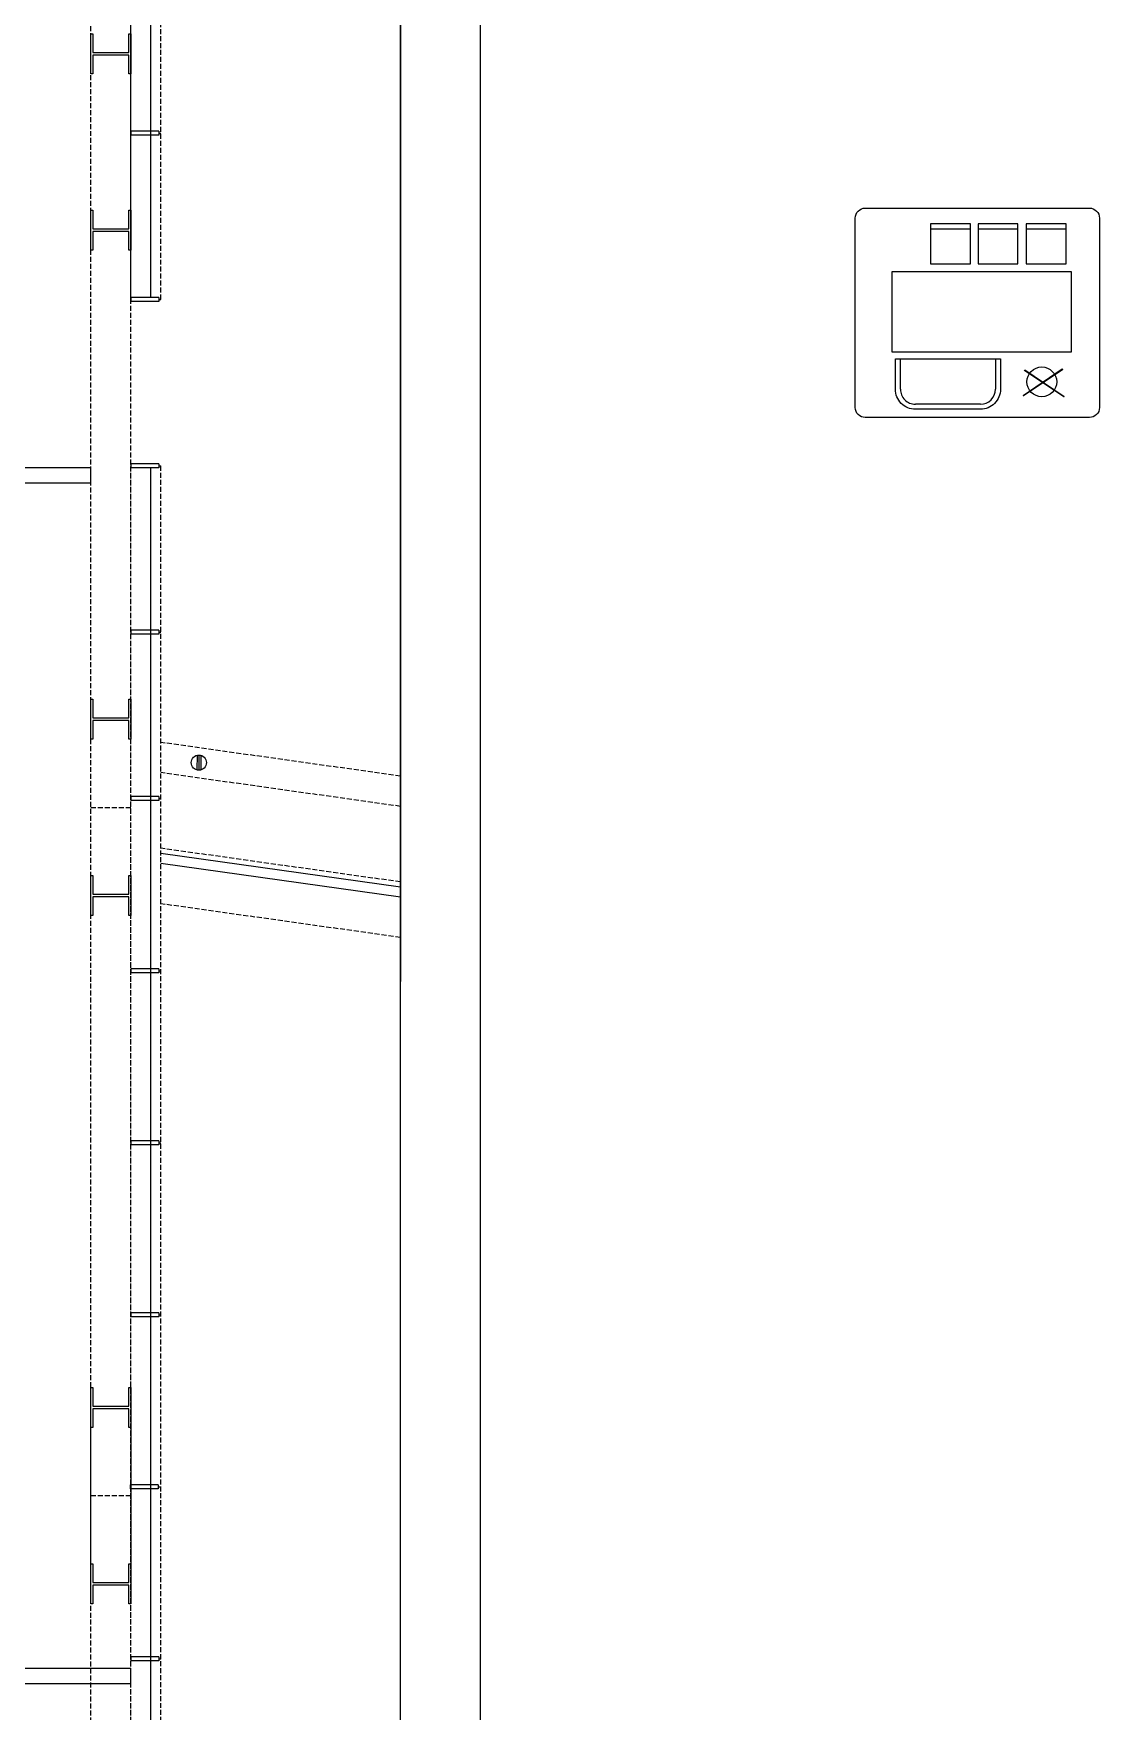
# Model space of a CAD drawing. Header units: millimetres. Extents: x 285006 to 3037698, y -2820855 to 192241.
# Drawn here: x 861032 to 871707, y 79145 to 95951 of the extents above; entities that cross this region are included whole.
import ezdxf
from ezdxf.xclip import XClip

# ---------------------------------------------------------------- set-up
doc = ezdxf.new("R2010")
doc.units = ezdxf.units.MM
doc.header["$XCLIPFRAME"] = 2
for name, pattern in [('1#C-6F$0$CONTINOUS', [0]), ('1#C-6F$0$DASHED2', [0.375, 0.25, -0.125]), ('DASH', [0.35, 0.25, -0.1])]:
    doc.linetypes.add(name, pattern=pattern)
for name, color, linetype in [('1#C-6F$0$0-XREF', 7, 'Continuous'), ('1#C-6F$0$S-W-BEAMLINE', 4, '1#C-6F$0$DASHED2'), ('4玻璃幕墙', 1, 'Continuous'), ('6铝型材', 8, 'Continuous'), ('__附着_A10-J_KJ_2_B_28F_SEN22M3I_设计区$0$A_WALL_BRIK(砌块墙)', 190, 'Continuous'), ('WALL', 255, 'Continuous'), ('WALL-地台', 8, 'Continuous')]:
    doc.layers.add(name, color=color, linetype=linetype)
doc.layers.add('1#C-6F$0$P-DRAI-FLDR', color=1, linetype='Continuous', lineweight=20)
doc.layers.add('WALL-1C-6F-1$0$A-WALL-GLAZ', color=142, linetype='Continuous', lineweight=18)

# ---------------------------------------------------------------- blocks, each defined once
blk = doc.blocks.new('WALL-1C-6F-1$0$mullion_____')
at = {"layer": '6铝型材'}
for p, q in [((-36798, -1713), (-36798, -1433)), ((-36798, -1433), (-36758, -1433)), ((-36758, -1713), (-36758, -1433)), ((-36798, -1713), (-36758, -1713)), ((-36778, -1713), (-36778, -1733))]:
    blk.add_line(p, q, dxfattribs=at)
blk = doc.blocks.new('WALL-1C-6F-1')
at = {"layer": '4玻璃幕墙'}
for points in [[(98388635, 18795019), (98388635, 18810242)], [(98388635, 18768923), (98388635, 18793313)], [(98397644, 18788201), (98388735, 18789453)], [(98397630, 18788102), (98388735, 18789352)]]:
    blk.add_lwpolyline(points, dxfattribs=at)
at = {"layer": 'WALL-地台', "linetype": 'DASH', "ltscale": 200}
for points in [[(98388435, 18794979), (98388435, 18810270)], [(98388735, 18794999), (98388735, 18810228)], [(98388435, 18768923), (98388435, 18793313)], [(98388735, 18768923), (98388735, 18793333)], [(98397797, 18789290), (98388735, 18790564)], [(98397755, 18788993), (98388735, 18790261)], [(98397651, 18788251), (98388735, 18789504)], [(98397574, 18787706), (98388735, 18788948)]]:
    blk.add_lwpolyline(points, dxfattribs=at)
at = {"layer": 'WALL-1C-6F-1$0$A-WALL-GLAZ', "lineweight": -3, "xscale": -1, "rotation": 89.99999957281068}
for p in [(98387002, 18759888), (98387002, 18758221), (98387002, 18756555), (98387002, 18754889), (98387002, 18753223), (98387002, 18751499), (98387002, 18749776), (98387002, 18748053), (98386998, 18746330), (98387002, 18744607)]:
    blk.add_blockref('WALL-1C-6F-1$0$mullion_____', p, dxfattribs=at)
blk = doc.blocks.new('1#C-6F$0$A$C07A93526')
at = {"layer": '1#C-6F$0$P-DRAI-FLDR', "lineweight": -3}
for p, q in [((-29, 70), (-9, -75)), ((-11, 75), (11, -75)), ((9, 75), (29, -70))]:
    blk.add_line(p, q, dxfattribs=at)
blk.add_circle((0, 0), 75.9, dxfattribs=at)
blk = doc.blocks.new('1#C-6F$0$A$C13D20D7F')
at = {"layer": '1#C-6F$0$S-W-BEAMLINE', "color": 6, "linetype": '1#C-6F$0$CONTINOUS'}
blk.add_lwpolyline([(380, 200), (20, 200), (20, 13), (0, 13), (0, 413), (20, 413), (20, 225), (380, 225), (380, 413), (400, 413), (400, 13), (380, 13)], close=True, dxfattribs=at)
blk = doc.blocks.new('dfgdergherhre')
at = {"layer": 'WALL-地台', "linetype": 'DASH', "ltscale": 200}
for p, q in [((3281179, 4575341, 0), (3281179, 4627346, 0)), ((3281579, 4575341, 0), (3281579, 4627346, 0)), ((3281179, 4594937, 0), (3281579, 4594937, 0)), ((3281179, 4587361, 0), (3281179, 4588727, 0)), ((3281179, 4588044, 0), (3281579, 4588044, 0))]:
    blk.add_line(p, q, dxfattribs=at)
at = {"layer": '1#C-6F$0$0-XREF', "ltscale": 1.5, "rotation": 359.999308722076}
for p in [(3281179, 4602272, 0), (3281179, 4600506, 0), (3281179, 4595607, 0), (3281179, 4593841, 0), (3281179, 4588714, 0), (3281179, 4586948, 0)]:
    blk.add_blockref('1#C-6F$0$A$C13D20D7F', p, dxfattribs=at)
blk = doc.blocks.new('A$C1B4F0DB1')
at = {"color": 53}
for p, q in [((206, 1711), (206, 2111)), ((206, 1229), (206, 1629)), ((1509, 1404), (1814, 1404)), ((1964, 1254), (1964, 602)), ((206, 754), (206, 1154)), ((1814, 452), (1509, 452))]:
    blk.add_line(p, q, dxfattribs=at)
at = {"color": 251}
blk.add_lwpolyline([(100, 2445), (1997, 2445, -0.414214), (2097, 2345), (2097, 100, -0.414214), (1997, 0), (100, 0, -0.414214), (0, 100), (0, 2345, -0.414214)], format="xyb", close=True, dxfattribs=at)
at = {"color": 53}
for points in [[(157, 1711), (557, 1711), (557, 2111), (157, 2111)], [(638, 365), (1438, 365), (1438, 2165), (638, 2165)], [(1615, 2077), (1881, 1684), (1877, 1681), (1611, 2073)], [(1621, 1698), (1887, 2091), (1891, 2088), (1625, 1695)], [(157, 1229), (557, 1229), (557, 1629), (157, 1629)], [(157, 754), (557, 754), (557, 1154), (157, 1154)]]:
    blk.add_lwpolyline(points, close=True, dxfattribs=at)
blk.add_lwpolyline([(1509, 1454), (1814, 1454, -0.414214), (2014, 1254), (2014, 602, -0.414214), (1814, 402), (1509, 402)], format="xyb", close=True, dxfattribs=at)
blk.add_circle((1740, 1868), 149, dxfattribs=at)
for centre, start, end in [((1814, 1254), 0, 90), ((1814, 602), 270, 0)]:
    blk.add_arc(centre, 150, start, end, dxfattribs=at)

msp = doc.modelspace()

# ---------------------------------------------------------------- linework, layer by layer
at = {"elevation": 0}
msp.add_lwpolyline([(864705.7, 109375.3), (864705.7, 98272.5), (865137.6, 98145), (864316.4, 98070), (864705.7, 97957.6), (864705.7, 86455.1)], dxfattribs=at)
at = {"layer": '1#C-6F$0$S-W-BEAMLINE', "linetype": 'Continuous', "ltscale": 1.5}
msp.add_line((862005.5, 81990.4, 0), (862005.5, 80624.4, 0), dxfattribs=at)
at = {"layer": 'Defpoints', "elevation": 0}
msp.add_lwpolyline([(845156.1, 122633.1), (865505.7, 122633.1), (865505.7, 64954), (845156.1, 64954)], close=True, dxfattribs=at)
at = {"layer": 'WALL', "elevation": 0}
for points in [[(851105.6, 91450.1), (861605.7, 91450.1), (861605.7, 91600.1), (851105.6, 91600.1)], [(850855.5, 79424.4), (862005.5, 79424.4), (862005.5, 79574.4), (850855.5, 79574.4)]]:
    msp.add_lwpolyline(points, close=True, dxfattribs=at)

# ---------------------------------------------------------------- block references
at = {"color": 251, "rotation": 270}
msp.add_blockref('A$C1B4F0DB1', (869261.6, 94202), dxfattribs=at)
at = {"layer": '1#C-6F$0$0-XREF', "ltscale": 1.5}
ref = msp.add_blockref('WALL-1C-6F-1', (-97526656.2, -18700526.1, 0), dxfattribs=dict(at, rotation=359.999308722076))
XClip(ref).set_block_clipping_path([(98372385.8231538981, 18767467.007476639), (98391135.4026873261, 18767467.2336917371), (98391134.7242774069, 18823696.4636914618), (98372385.144743979, 18823696.2374763638)])
at = {"layer": '1#C-6F$0$P-DRAI-FLDR', "lineweight": -3, "rotation": 351.9993082701488}
msp.add_blockref('1#C-6F$0$A$C07A93526', (862688.1, 88648.2, 0), dxfattribs=at)
at = {"layer": '__附着_A10-J_KJ_2_B_28F_SEN22M3I_设计区$0$A_WALL_BRIK(砌块墙)'}
msp.add_blockref('dfgdergherhre', (-2419573.4, -4506736.5), dxfattribs=at)

doc.saveas('drawing.dxf')
